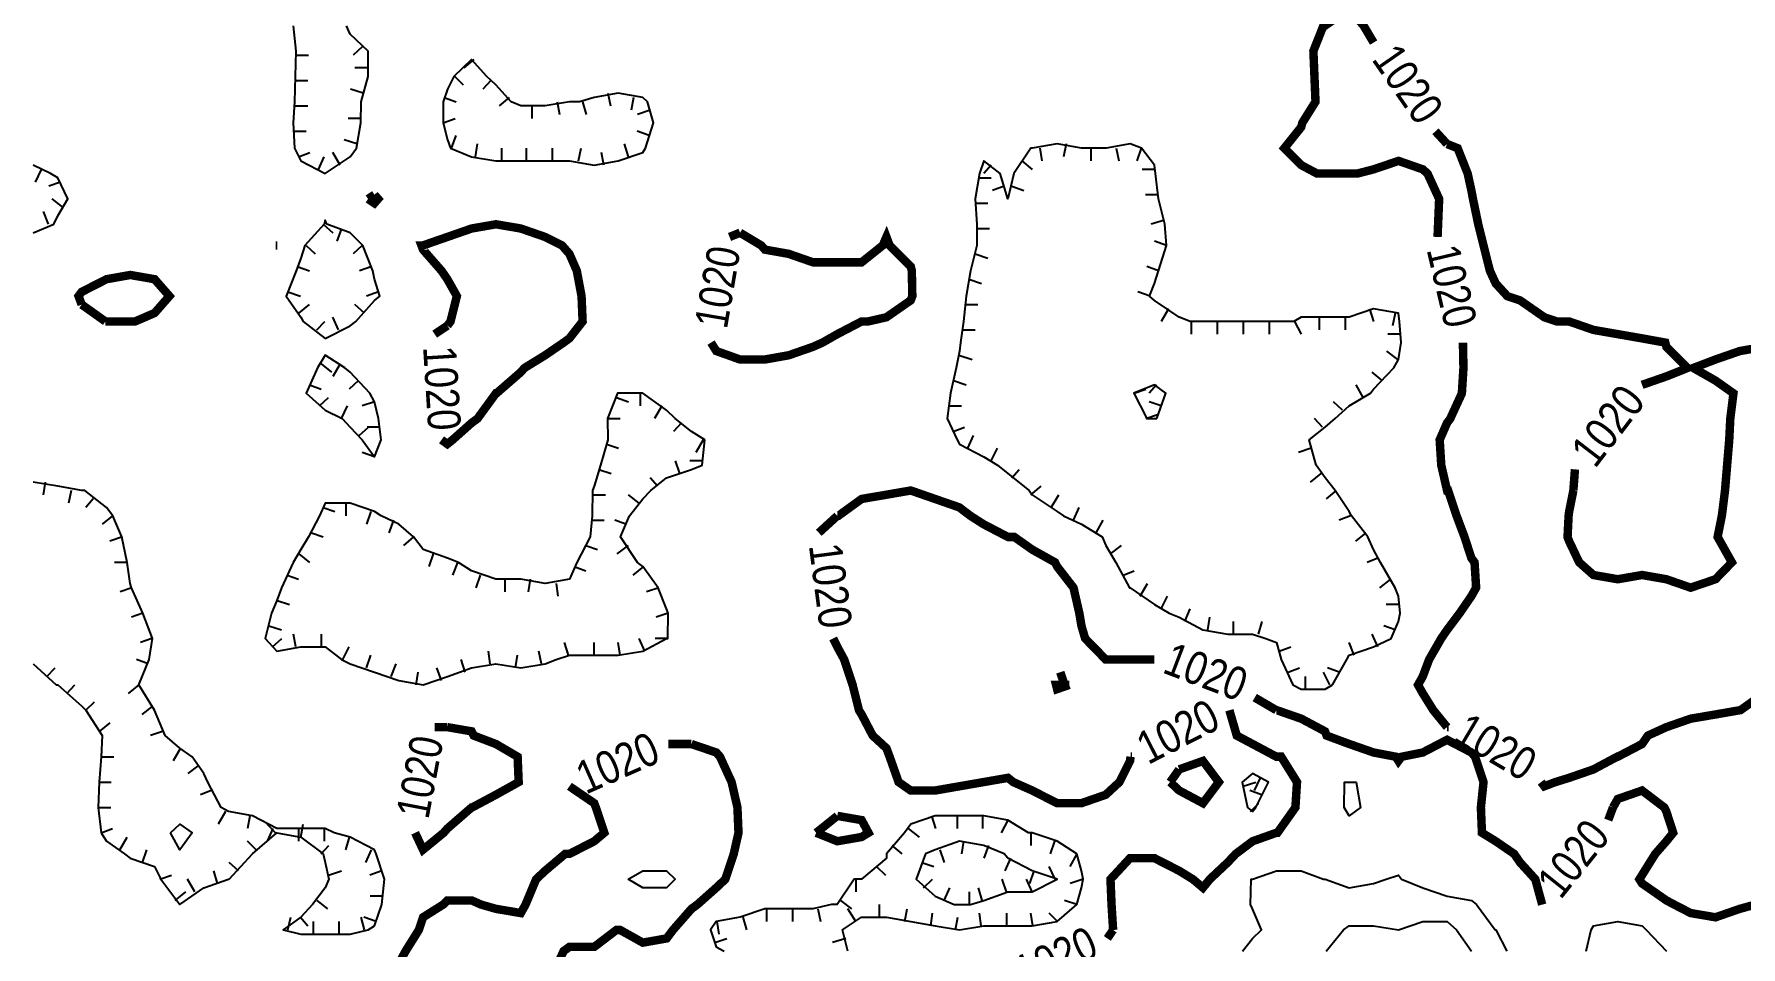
# Model space of a CAD drawing. Extents: x 628896 to 629898, y 4519176 to 4520140.
# Drawn here: x 629064.3 to 629266.2, y 4519323.5 to 4519431.5 of the extents above; entities that cross this region are included whole.
import ezdxf
from ezdxf.enums import TextEntityAlignment as Align

# ---------------------------------------------------------------- set-up
doc = ezdxf.new("R2010")
doc.units = 0

msp = doc.modelspace()

# ---------------------------------------------------------------- linework, layer by layer
at = {"layer": 'GSLAYER', "linetype": 'CONTINUOUS', "const_width": 1, "flags": 128}
for points in [[(629230.375, 4519409), (629230.5, 4519412), (629229.125, 4519415), (629228.5625, 4519415.5), (629225.6875, 4519416.5), (629222.75, 4519415.5), (629220.8125, 4519415), (629219.875, 4519415), (629217, 4519415), (629216.0625, 4519415), (629214.1875, 4519416), (629212.1875, 4519418), (629214.1875, 4519420.5), (629214.3125, 4519421), (629215.875, 4519423.5), (629215.75, 4519426.5), (629215.625, 4519429.5), (629216.8125, 4519432.5), (629217, 4519432.5), (629219.875, 4519434.5), (629221.5625, 4519432.5), (629222.75, 4519430.5)], [(629222.75, 4519430.5), (629222.75, 4519430.5)], [(629230.0625, 4519420), (629231.4375, 4519418.5)], [(629231.4375, 4519418.5), (629232.6875, 4519418), (629233.875, 4519415), (629234.3125, 4519413), (629234.5, 4519412), (629235.125, 4519409), (629235.75, 4519406.5), (629236.5, 4519403.5), (629237.1875, 4519402), (629238.5625, 4519400.5), (629240.0625, 4519400), (629242.9375, 4519398), (629244.4375, 4519397.5), (629245.875, 4519397.5), (629248.75, 4519396.5), (629251.625, 4519396), (629254.5, 4519395.5), (629257.25, 4519395), (629257.375, 4519394.5), (629259.875, 4519392), (629257.375, 4519391), (629254.5, 4519390)], [(629103.8125, 4519412), (629104.5625, 4519412.5)], [(629104.5625, 4519412.5), (629105, 4519412), (629104.5625, 4519411.5), (629103.8125, 4519412)], [(629113.1875, 4519397), (629113.5625, 4519397.5), (629114.3125, 4519400.5), (629113.1875, 4519402.5), (629112.5, 4519403.5), (629110.3125, 4519406), (629110.125, 4519406.5), (629110.3125, 4519406.5), (629113.1875, 4519407.5), (629116.0625, 4519408.5), (629118.9375, 4519409), (629121.875, 4519408.5), (629124.75, 4519407.5), (629126.75, 4519406.5), (629127.625, 4519405.5), (629128.5, 4519403.5), (629129.0625, 4519400.5), (629129.1875, 4519397.5), (629127.625, 4519395.5), (629126.9375, 4519395), (629124.75, 4519393.5), (629122.3125, 4519392), (629121.875, 4519391.5), (629119, 4519389), (629118.9375, 4519389), (629116.75, 4519386), (629116.0625, 4519385.5), (629113.8125, 4519383.5), (629113.1875, 4519383), (629112.5, 4519383.5)], [(629147.8125, 4519408), (629150.3125, 4519406.5), (629150.75, 4519406), (629153.5625, 4519405.5), (629156.4375, 4519404.5), (629159.3125, 4519404.5), (629162.1875, 4519404.5), (629164.6875, 4519406.5), (629165.125, 4519407.5), (629165.5, 4519406.5), (629168, 4519404), (629168.125, 4519403.5), (629168.1875, 4519400.5), (629168, 4519400), (629165.125, 4519398), (629162.9375, 4519397.5), (629162.1875, 4519397.5), (629159.3125, 4519396), (629157.5625, 4519395), (629156.4375, 4519394.5), (629153.5625, 4519393.5), (629150.75, 4519393), (629147.8125, 4519393), (629145, 4519394), (629144.375, 4519395)], [(629146.5625, 4519407.5), (629147.8125, 4519408)], [(629230.3125, 4519407.5), (629230.375, 4519409)], [(629092.875, 4519406.5), (629093, 4519406.5)], [(629093, 4519406.5), (629093.0625, 4519406.5), (629093, 4519406.5), (629092.875, 4519406.5)], [(629069.9375, 4519399.5), (629069.5625, 4519400.5), (629069.9375, 4519401), (629072.875, 4519402.5), (629075.6875, 4519403), (629078.5625, 4519402.5), (629080.3125, 4519400.5), (629078.5625, 4519398.5), (629076.25, 4519397.5), (629075.6875, 4519397.5), (629072.875, 4519397.5), (629072.75, 4519397.5)], [(629072.75, 4519397.5), (629069.9375, 4519399.5)], [(629111.6875, 4519396), (629113.1875, 4519397)], [(629144.375, 4519395), (629144.375, 4519395)], [(629231.4375, 4519349.5), (629229.8125, 4519351.5), (629228.5625, 4519353.5), (629228, 4519354.5), (629228.5625, 4519355.5), (629229.3125, 4519357.5), (629230.75, 4519360), (629231.4375, 4519361), (629232.9375, 4519363), (629234.3125, 4519365), (629234.875, 4519366), (629234.6875, 4519369), (629234.3125, 4519369.5), (629233.5, 4519372), (629232.5625, 4519374.5), (629231.5625, 4519377.5), (629231.4375, 4519377.5), (629230.75, 4519380.5), (629230.5625, 4519383.5), (629231.4375, 4519385.5), (629231.8125, 4519386), (629233.1875, 4519389), (629233.375, 4519392), (629233.3125, 4519395)], [(629233.3125, 4519395), (629233.3125, 4519395)], [(629246.375, 4519377.5), (629245.875, 4519375), (629245.8125, 4519374.5), (629245.6875, 4519372), (629245.875, 4519371.5), (629247.0625, 4519369), (629248.75, 4519367.5), (629251.625, 4519367), (629254.5, 4519367.5), (629257.375, 4519367), (629260.25, 4519366), (629263.1875, 4519367), (629265.125, 4519369), (629263.4375, 4519372), (629263.9375, 4519374.5), (629264.3125, 4519377.5), (629264.5625, 4519380.5), (629264.8125, 4519383.5), (629264.9375, 4519386), (629265.3125, 4519389), (629263.1875, 4519390.5), (629260.5625, 4519392), (629263.1875, 4519393), (629266.0625, 4519394), (629268.9375, 4519394.5)], [(629254.5, 4519390), (629254.5, 4519390)], [(629112.5, 4519383.5), (629112.5, 4519383.5)], [(629246.5625, 4519380), (629246.375, 4519377.5)], [(629159.3125, 4519374.5), (629159.4375, 4519374.5), (629162.1875, 4519376.5), (629165.125, 4519377), (629168, 4519377.5), (629170.875, 4519376.5), (629173.75, 4519375.5), (629175.0625, 4519374.5), (629176.625, 4519373.5), (629179.5, 4519372), (629180.25, 4519372), (629182.375, 4519370.5), (629185.0625, 4519369), (629185.3125, 4519368.5), (629187.25, 4519366), (629187.9375, 4519363), (629188.1875, 4519361.5), (629188.625, 4519360), (629191.0625, 4519357.5), (629193.9375, 4519357.5), (629196.8125, 4519357.5)], [(629157.125, 4519372.5), (629159.3125, 4519374.5)], [(629194, 4519346), (629193.9375, 4519345.5), (629192.6875, 4519343), (629191.0625, 4519341.5), (629188.1875, 4519340.5), (629185.3125, 4519340.5), (629182.375, 4519342), (629180.125, 4519343), (629179.5, 4519343.5), (629176.625, 4519343), (629176.625, 4519343), (629173.75, 4519342.5), (629170.875, 4519342), (629168, 4519342), (629166.5625, 4519343), (629165.5, 4519346), (629165.125, 4519347), (629163.5, 4519348.5), (629162.1875, 4519351), (629161.875, 4519351.5), (629161.125, 4519354.5), (629160.125, 4519357.5), (629159.3125, 4519359), (629158.8125, 4519360)], [(629158.8125, 4519360), (629158.8125, 4519360)], [(629196.8125, 4519357.5), (629196.8125, 4519357.5)], [(629186.1875, 4519354.5), (629185.6875, 4519356)], [(629286.3125, 4519350), (629284.5625, 4519351.5), (629283.375, 4519352), (629280.4375, 4519352.5), (629277.625, 4519353), (629274.6875, 4519354.5), (629274.625, 4519354.5), (629271.875, 4519356), (629270.1875, 4519354.5), (629268.9375, 4519353.5), (629266.125, 4519351.5), (629266.0625, 4519351.5), (629263.1875, 4519351), (629260.25, 4519350.5), (629257.375, 4519349.5), (629255.1875, 4519348.5), (629254.5, 4519347.5), (629251.625, 4519346), (629251.5625, 4519346), (629248.75, 4519344.5), (629245.875, 4519343.5), (629244.25, 4519343), (629242.9375, 4519342.5), (629242.5625, 4519343)], [(629185.3125, 4519354.5), (629185.1875, 4519354.5), (629185.3125, 4519354), (629186.75, 4519354.5)], [(629186.75, 4519354.5), (629185.3125, 4519354.5)], [(629208.6875, 4519353), (629211.25, 4519351.5)], [(629191.9375, 4519325.5), (629191.75, 4519328.5), (629191.625, 4519331.5), (629193.9375, 4519334), (629196.8125, 4519334), (629199.75, 4519332.5), (629201.375, 4519331.5), (629202.5625, 4519330.5), (629203.375, 4519331.5), (629205.5, 4519333.5), (629206.4375, 4519334.5), (629208.4375, 4519336), (629211.25, 4519337), (629211.375, 4519337), (629213.5, 4519340), (629213.6875, 4519343), (629211.8125, 4519346), (629211.25, 4519346), (629208.4375, 4519347.5), (629206.5625, 4519348.5), (629205.6875, 4519351.5)], [(629205.6875, 4519351.5), (629205.6875, 4519351.5)], [(629211.25, 4519351.5), (629211.3125, 4519351.5), (629214.1875, 4519350.5), (629217, 4519349), (629217.1875, 4519348.5), (629219.875, 4519347.5), (629222.75, 4519346.5), (629225.375, 4519346), (629225.6875, 4519345.5), (629226.0625, 4519346), (629228.5625, 4519346.5), (629231.4375, 4519348), (629234.3125, 4519346.5), (629234.75, 4519346), (629235.75, 4519343), (629235.4375, 4519340), (629235.5625, 4519337), (629237.1875, 4519336), (629239.375, 4519334.5), (629240.0625, 4519333.5), (629241.875, 4519331.5), (629242.6875, 4519328.5)], [(629113.1875, 4519349.5), (629116.0625, 4519349), (629116.3125, 4519348.5), (629118.9375, 4519347.5), (629121.5, 4519346), (629121.625, 4519343), (629118.9375, 4519341.5), (629116.125, 4519340), (629116.0625, 4519340), (629113.1875, 4519337.5), (629112.75, 4519337), (629110.3125, 4519335), (629109.375, 4519337)], [(629111.6875, 4519349.5), (629113.1875, 4519349.5)], [(629231.625, 4519349.5), (629231.4375, 4519349.5)], [(629142.0625, 4519347.5), (629145, 4519346.5), (629145.4375, 4519346), (629146.8125, 4519343), (629147.5, 4519340), (629147.625, 4519337), (629147.0625, 4519334.5), (629146.0625, 4519331.5), (629145, 4519330.5), (629142.75, 4519328.5), (629142.0625, 4519328), (629139.875, 4519325.5), (629139.125, 4519324.5), (629136.3125, 4519324), (629133.625, 4519325.5), (629133.375, 4519325.5), (629133.1875, 4519325.5), (629130.5625, 4519323.5), (629127.625, 4519323.5), (629126.9375, 4519323), (629125.5625, 4519320)], [(629139.3125, 4519347.5), (629142.0625, 4519347.5)], [(629194.1875, 4519346), (629194, 4519346)], [(629199.75, 4519344.5), (629202.5625, 4519345.5), (629204.4375, 4519343), (629202.5625, 4519340.5), (629199.75, 4519342), (629198.6875, 4519343)], [(629198.6875, 4519343), (629199.75, 4519344.5)], [(629242.5625, 4519343), (629242.5625, 4519343)], [(629107.4375, 4519321.5), (629108.25, 4519323), (629109.8125, 4519325.5), (629110.3125, 4519327), (629112.6875, 4519328.5), (629113.1875, 4519329), (629116.0625, 4519329), (629117.1875, 4519328.5), (629118.9375, 4519328), (629121.875, 4519327.5), (629122.4375, 4519328.5), (629123.6875, 4519331.5), (629124.75, 4519332.5), (629127.125, 4519334.5), (629127.625, 4519334.5), (629130.5625, 4519336), (629131.75, 4519337), (629130.75, 4519340), (629130.5625, 4519340.5), (629127.625, 4519342.5)], [(629127.625, 4519342.5), (629127.625, 4519342.5)], [(629251.0625, 4519340), (629251.625, 4519341), (629254.5, 4519342), (629257.125, 4519340), (629257.375, 4519339.5), (629258.1875, 4519337), (629257.375, 4519336), (629256.0625, 4519334.5), (629254.5, 4519332), (629254.1875, 4519331.5), (629254.5, 4519331), (629257.375, 4519329), (629258.3125, 4519328.5), (629260.25, 4519327.5), (629263.1875, 4519327), (629266.0625, 4519328), (629267.875, 4519328.5), (629268.9375, 4519329), (629271.875, 4519330), (629274.6875, 4519330.5), (629277.625, 4519330), (629280.4375, 4519328.5), (629280.75, 4519328.5), (629283.375, 4519327)], [(629156.8125, 4519337), (629159.3125, 4519339)], [(629159.3125, 4519339), (629162.1875, 4519338.5), (629163, 4519337), (629162.1875, 4519336.5), (629159.3125, 4519336), (629156.8125, 4519337)], [(629250.5, 4519338.5), (629251.0625, 4519340)], [(629109.375, 4519337), (629109.375, 4519337)], [(629242.6875, 4519328.5), (629242.6875, 4519328.5)], [(629191.25, 4519324.5), (629191.9375, 4519325.5)]]:
    msp.add_lwpolyline(points, dxfattribs=at)
at = {"layer": 'GSLAYER', "linetype": 'CONTINUOUS', "flags": 128}
for points in [[(629094.9375, 4519432.5), (629095.25, 4519429.5), (629095.1875, 4519426.5), (629095.125, 4519423.5), (629094.9375, 4519421), (629095.125, 4519418), (629095.875, 4519416.5), (629098.75, 4519415), (629101.6875, 4519417), (629102.4375, 4519418), (629102.9375, 4519421), (629103, 4519423.5), (629103.8125, 4519426.5), (629103.8125, 4519429.5), (629101.6875, 4519431.5), (629101.25, 4519432.5)], [(629095.25, 4519429), (629096.75, 4519429)], [(629103.125, 4519430), (629102.0625, 4519429)], [(629136.625, 4519418), (629137.5625, 4519421), (629136.875, 4519423.5), (629136.3125, 4519424), (629133.375, 4519424.5), (629130.5625, 4519424), (629128.8125, 4519423.5), (629127.625, 4519423.5), (629124.75, 4519423), (629121.875, 4519423), (629120.75, 4519423.5), (629118.9375, 4519425.5), (629117.875, 4519426.5), (629116.0625, 4519428.5), (629113.9375, 4519426.5), (629113.1875, 4519425), (629112.6875, 4519423.5), (629112.6875, 4519421), (629113.1875, 4519419), (629113.5625, 4519418), (629116.0625, 4519417), (629118.9375, 4519416.5), (629121.875, 4519416.5), (629124.75, 4519416.5), (629127.625, 4519416.5), (629130.5625, 4519416), (629133.375, 4519416.5), (629136.3125, 4519417.5), (629136.625, 4519418)], [(629116.3125, 4519428.5), (629115.125, 4519427.5)], [(629103.8125, 4519427.5), (629102.25, 4519427.5)], [(629114.0625, 4519426.5), (629115.0625, 4519425.5)], [(629095.1875, 4519426), (629096.6875, 4519426)], [(629103.25, 4519424.5), (629101.75, 4519425)], [(629118.3125, 4519426), (629117.375, 4519425)], [(629132.1875, 4519424.5), (629132.5, 4519423)], [(629095.125, 4519423), (629096.6875, 4519423)], [(629112.8125, 4519424), (629114.25, 4519423.5)], [(629120.5, 4519424), (629119.3125, 4519423)], [(629123.1875, 4519423), (629123.1875, 4519421.5)], [(629126.1875, 4519423.5), (629126.4375, 4519422)], [(629129.1875, 4519423.5), (629129.625, 4519422)], [(629135.1875, 4519424), (629134.9375, 4519422.5)], [(629137.1875, 4519422.5), (629135.6875, 4519422)], [(629102.9375, 4519421.5), (629101.4375, 4519421.5)], [(629112.6875, 4519421), (629114.125, 4519421.5)], [(629095, 4519420), (629096.5, 4519420)], [(629102.5, 4519418.5), (629101, 4519419)], [(629113.6875, 4519418), (629114.25, 4519419.5)], [(629116.5, 4519417), (629116.75, 4519418.5)], [(629134.625, 4519417), (629134.125, 4519418.5)], [(629137.0625, 4519419.5), (629135.625, 4519420)], [(629217.875, 4519354.5), (629219.5625, 4519357.5), (629219.875, 4519358), (629222.75, 4519359), (629224.8125, 4519360), (629225.6875, 4519362), (629225.875, 4519363), (629225.6875, 4519365), (629225.3125, 4519366), (629223.5625, 4519369), (629222.75, 4519370.5), (629222.0625, 4519372), (629220.125, 4519374.5), (629219.875, 4519375), (629218.1875, 4519377.5), (629217, 4519379), (629215.9375, 4519380.5), (629215.125, 4519383.5), (629217, 4519385), (629218.1875, 4519386), (629219.875, 4519387.5), (629222.375, 4519389), (629222.75, 4519389.5), (629225.125, 4519392), (629225.6875, 4519393), (629226, 4519395), (629225.8125, 4519397.5), (629225.6875, 4519398.5), (629222.75, 4519399), (629219.875, 4519398), (629217, 4519398), (629214.1875, 4519398), (629213.3125, 4519397.5), (629211.25, 4519397.5), (629208.4375, 4519397.5), (629205.5, 4519397.5), (629202.5625, 4519397.5), (629201.0625, 4519397.5), (629199.75, 4519398), (629196.8125, 4519400), (629196.25, 4519400.5), (629196.8125, 4519402), (629197.3125, 4519403.5), (629198.25, 4519406.5), (629198.0625, 4519409), (629197.3125, 4519412), (629196.9375, 4519415), (629196.8125, 4519416), (629195.3125, 4519418), (629193.9375, 4519418.5), (629191.125, 4519418), (629191.0625, 4519418), (629190.9375, 4519418), (629188.1875, 4519418), (629185.3125, 4519418.5), (629182.375, 4519418), (629182.1875, 4519418), (629180.1875, 4519415), (629179.5, 4519412), (629178.5625, 4519415), (629176.625, 4519416.5), (629176.125, 4519415), (629175.625, 4519412), (629175.8125, 4519409), (629175.8125, 4519406.5), (629175.0625, 4519403.5), (629174.5625, 4519400.5), (629174.25, 4519397.5), (629173.875, 4519395), (629173.75, 4519394), (629173.375, 4519392), (629172.6875, 4519389), (629172.3125, 4519386), (629173.5, 4519383.5), (629173.75, 4519383), (629176.625, 4519381.5), (629178.25, 4519380.5), (629179.5, 4519379.5), (629182, 4519377.5), (629182.375, 4519377), (629185.3125, 4519375), (629186.0625, 4519374.5), (629188.1875, 4519373.5), (629190.625, 4519372), (629191.0625, 4519371), (629192.25, 4519369), (629193.875, 4519366), (629193.9375, 4519366), (629196.8125, 4519364), (629198.5625, 4519363), (629199.75, 4519362.5), (629202.5625, 4519361), (629205.5, 4519360.5), (629208.4375, 4519360.5), (629210, 4519360), (629211.25, 4519359.5), (629211.8125, 4519357.5), (629213.1875, 4519354.5), (629214.1875, 4519354), (629217, 4519354), (629217.875, 4519354.5)], [(629186.375, 4519418.5), (629186.0625, 4519417)], [(629064.1875, 4519408), (629066.625, 4519409), (629067.125, 4519410), (629068.3125, 4519412), (629067.125, 4519414.5), (629066.25, 4519415), (629064.1875, 4519416)], [(629095.5625, 4519417), (629096.9375, 4519417.5)], [(629097.9375, 4519415.5), (629098.625, 4519417)], [(629100.5, 4519416), (629099.625, 4519417.5)], [(629119.625, 4519416.5), (629119.625, 4519418)], [(629122.5625, 4519416.5), (629122.5625, 4519418)], [(629125.625, 4519416.5), (629125.625, 4519418)], [(629128.6875, 4519416.5), (629129, 4519418)], [(629131.6875, 4519416), (629131.4375, 4519417.5)], [(629177.5, 4519416), (629176.625, 4519415)], [(629181.125, 4519416.5), (629182.375, 4519415.5)], [(629183.25, 4519418), (629183.5, 4519416.5)], [(629189.3125, 4519418), (629189.3125, 4519416.5)], [(629192.3125, 4519418), (629192.625, 4519416.5)], [(629195.25, 4519418), (629194.75, 4519416.5)], [(629065.125, 4519415.5), (629064.4375, 4519414)], [(629067.4375, 4519414), (629066.0625, 4519413.5)], [(629176, 4519414.5), (629177.5, 4519414.5)], [(629196.875, 4519415.5), (629195.375, 4519415.5)], [(629067.75, 4519411), (629066.4375, 4519412)], [(629179.0625, 4519413.5), (629177.6875, 4519413)], [(629179.9375, 4519413.5), (629181.375, 4519413)], [(629197.1875, 4519412.5), (629195.75, 4519412.5)], [(629066, 4519409), (629065.4375, 4519410.5)], [(629175.625, 4519411.5), (629177.125, 4519411.5)], [(629102.375, 4519397.5), (629104.5625, 4519400), (629105.1875, 4519400.5), (629104.5625, 4519402.5), (629104.375, 4519403.5), (629103.1875, 4519406.5), (629101.6875, 4519408), (629098.9375, 4519409), (629098.75, 4519409.5), (629098.625, 4519409), (629096.3125, 4519406.5), (629095.875, 4519405), (629095.3125, 4519403.5), (629094.125, 4519400.5), (629095.875, 4519398), (629096.125, 4519397.5), (629098.75, 4519395.5), (629101.6875, 4519397), (629102.375, 4519397.5)], [(629098.5, 4519409), (629099.625, 4519408)], [(629100.6875, 4519408.5), (629100.125, 4519407)], [(629175.8125, 4519408.5), (629177.3125, 4519408.5)], [(629198, 4519409.5), (629196.4375, 4519409)], [(629096.5, 4519406.5), (629097.5625, 4519405.5)], [(629103.125, 4519406.5), (629102.0625, 4519405.5)], [(629198.25, 4519406.5), (629196.8125, 4519407)], [(629095.4375, 4519404), (629096.875, 4519403.5)], [(629104.25, 4519404), (629102.8125, 4519403.5)], [(629175.625, 4519405.5), (629177.125, 4519405)], [(629197.3125, 4519403.5), (629195.9375, 4519404)], [(629174.875, 4519402.5), (629176.375, 4519402)], [(629094.3125, 4519401), (629095.8125, 4519400.5)], [(629105.0625, 4519401), (629103.625, 4519400.5)], [(629196.3125, 4519400.5), (629194.875, 4519401)], [(629095.625, 4519398.5), (629096.875, 4519399.5)], [(629100.3125, 4519396.5), (629099.625, 4519398)], [(629103.375, 4519398.5), (629102.25, 4519399.5)], [(629174.4375, 4519399.5), (629175.9375, 4519399.5)], [(629198.5, 4519399), (629197.625, 4519397.5)], [(629216.3125, 4519398), (629216.3125, 4519396.5)], [(629219.375, 4519398), (629219.375, 4519396.5)], [(629222.25, 4519399), (629222.75, 4519397.5)], [(629225.3125, 4519398.5), (629225, 4519397)], [(629097.75, 4519396.5), (629098.6875, 4519397.5)], [(629174.1875, 4519396.5), (629175.625, 4519396.5)], [(629201.1875, 4519397.5), (629201.1875, 4519396)], [(629204.25, 4519397.5), (629204.25, 4519396)], [(629207.3125, 4519397.5), (629207.3125, 4519396)], [(629210.375, 4519397.5), (629210.375, 4519396)], [(629213.375, 4519397.5), (629214.1875, 4519396)], [(629226, 4519396), (629224.4375, 4519396)], [(629225.625, 4519393), (629224.3125, 4519394)], [(629105.375, 4519383.5), (629105.0625, 4519386), (629104.5625, 4519388), (629104, 4519389), (629101.6875, 4519391.5), (629101.0625, 4519392), (629098.75, 4519393.5), (629097.8125, 4519392), (629096.5, 4519389), (629098.75, 4519387), (629100.75, 4519386), (629101.6875, 4519385), (629103.125, 4519383.5), (629104.5625, 4519381.5), (629105.375, 4519383.5)], [(629098.25, 4519392.5), (629099.5, 4519391.5)], [(629100.5, 4519392.5), (629099.625, 4519391)], [(629173.6875, 4519393.5), (629175.25, 4519393)], [(629096.875, 4519390), (629098.25, 4519389.5)], [(629102.6875, 4519390.5), (629101.5625, 4519389.5)], [(629173.0625, 4519390.5), (629174.5625, 4519390)], [(629197.125, 4519386), (629198.1875, 4519389), (629196.8125, 4519390), (629194.375, 4519389), (629195.9375, 4519386), (629196.8125, 4519386), (629197.125, 4519386)], [(629197.0625, 4519390), (629196.1875, 4519389)], [(629221.5, 4519388.5), (629220.6875, 4519390)], [(629223.75, 4519390.5), (629222.5625, 4519391.5)], [(629126.0625, 4519357.5), (629127.625, 4519358), (629130.5625, 4519358), (629133.375, 4519358), (629136.3125, 4519358.5), (629139.125, 4519360), (629139.25, 4519360), (629139.3125, 4519363), (629139.125, 4519363.5), (629138.125, 4519366), (629136.3125, 4519368.5), (629135.6875, 4519369), (629133.6875, 4519372), (629134.75, 4519374.5), (629136.3125, 4519376.5), (629137.25, 4519377.5), (629139.125, 4519379), (629142.0625, 4519380), (629143.3125, 4519380.5), (629143.625, 4519383.5), (629142.0625, 4519384.5), (629140.125, 4519386), (629139.125, 4519387), (629136.3125, 4519389), (629133.875, 4519389), (629133.375, 4519389), (629133.3125, 4519389), (629132.125, 4519386), (629132.1875, 4519383.5), (629131.3125, 4519380.5), (629130.5625, 4519378), (629130.375, 4519377.5), (629130.3125, 4519374.5), (629130.0625, 4519372), (629128.5, 4519369), (629127.625, 4519367), (629124.75, 4519366.5), (629121.875, 4519367), (629118.9375, 4519367), (629116.0625, 4519368), (629114.5, 4519369), (629113.1875, 4519369.5), (629110.3125, 4519370.5), (629109.1875, 4519372), (629107.4375, 4519373.5), (629105.375, 4519374.5), (629104.5625, 4519375), (629101.6875, 4519376), (629098.75, 4519376), (629098.0625, 4519374.5), (629096.75, 4519372), (629095.875, 4519370.5), (629094.9375, 4519369), (629093.5625, 4519366), (629093, 4519364.5), (629092.375, 4519363), (629091.625, 4519360), (629093, 4519358.5), (629095.875, 4519359), (629098.75, 4519359), (629100.6875, 4519357.5), (629101.6875, 4519357), (629104.5625, 4519356), (629107.4375, 4519355), (629110.3125, 4519354.5), (629113.1875, 4519355.5), (629116.0625, 4519356.5), (629118.9375, 4519357), (629121.875, 4519356.5), (629124.75, 4519357), (629126.0625, 4519357.5)], [(629098.0625, 4519387.5), (629099.125, 4519388.5)], [(629104.5625, 4519388), (629103.125, 4519387.5)], [(629133.1875, 4519388.5), (629134.625, 4519388)], [(629136, 4519389), (629136, 4519387.5)], [(629194.4375, 4519389), (629195.8125, 4519389.5)], [(629197.625, 4519387.5), (629196.1875, 4519388)], [(629219.0625, 4519387), (629218, 4519388)], [(629100.6875, 4519386), (629101.375, 4519387.5)], [(629132.125, 4519386), (629133.625, 4519386)], [(629138.5625, 4519387.5), (629137.6875, 4519386)], [(629172.5, 4519387.5), (629174, 4519387.5)], [(629195.8125, 4519386), (629197.1875, 4519386.5)], [(629216.6875, 4519385), (629215.75, 4519386)], [(629102.75, 4519384), (629103.875, 4519385)], [(629105.1875, 4519385), (629103.6875, 4519385)], [(629140.875, 4519385.5), (629139.9375, 4519384.5)], [(629173, 4519384.5), (629174.375, 4519385)], [(629174.75, 4519382.5), (629175.4375, 4519384)], [(629104.5625, 4519381.5), (629103.125, 4519382)], [(629132, 4519383), (629133.4375, 4519382.5)], [(629143.4375, 4519383.5), (629142.5625, 4519382)], [(629177.5, 4519381), (629178.25, 4519382.5)], [(629215.375, 4519382.5), (629213.875, 4519382)], [(629131.125, 4519380), (629132.5625, 4519379.5)], [(629140.6875, 4519379.5), (629140.1875, 4519381)], [(629143.3125, 4519381), (629141.875, 4519381)], [(629179.9375, 4519379), (629180.8125, 4519380)], [(629103.8125, 4519325.5), (629104.5625, 4519326), (629105.4375, 4519328.5), (629105.75, 4519331.5), (629104.75, 4519334.5), (629104.5625, 4519335), (629101.6875, 4519336.5), (629099.8125, 4519337), (629098.75, 4519337.5), (629095.875, 4519337.5), (629093, 4519337.5), (629090.125, 4519339), (629087.3125, 4519339.5), (629086.4375, 4519340), (629084.875, 4519343), (629084.375, 4519344), (629083, 4519346), (629081.5625, 4519347), (629079.8125, 4519348.5), (629078.5625, 4519351.5), (629076.6875, 4519354.5), (629077.9375, 4519357.5), (629078.3125, 4519360), (629077.1875, 4519363), (629075.8125, 4519366), (629075.6875, 4519366.5), (629075.3125, 4519369), (629074.6875, 4519372), (629073.625, 4519374.5), (629072.875, 4519375.5), (629070.3125, 4519377.5), (629069.9375, 4519377.5), (629067.125, 4519378), (629064.1875, 4519378.5)], [(629065.625, 4519378.5), (629065.375, 4519377)], [(629138.0625, 4519378), (629137.1875, 4519379)], [(629182.1875, 4519377), (629183.4375, 4519378)], [(629216.5, 4519379.5), (629215.25, 4519378.5)], [(629068.6875, 4519377.5), (629068.375, 4519376)], [(629071.3125, 4519376.5), (629070.4375, 4519375.5)], [(629101.1875, 4519376), (629101.1875, 4519374.5)], [(629130.375, 4519377), (629131.875, 4519377)], [(629135.875, 4519376), (629134.625, 4519377)], [(629184.625, 4519375.5), (629185.5, 4519377)], [(629218.3125, 4519377.5), (629217.125, 4519376.5)], [(629073.5625, 4519374.5), (629072.375, 4519373.5)], [(629098.5, 4519375.5), (629099.875, 4519375)], [(629104.125, 4519375), (629103.625, 4519373.5)], [(629106.8125, 4519374), (629106.25, 4519372.5)], [(629130.25, 4519374), (629131.75, 4519374)], [(629134.3125, 4519373.5), (629133, 4519374)], [(629187.25, 4519374), (629187.9375, 4519375.5)], [(629189.9375, 4519372.5), (629190.75, 4519374)], [(629220, 4519374.5), (629218.6875, 4519374)], [(629074.75, 4519372), (629073.25, 4519371.5)], [(629097.125, 4519372.5), (629098.5, 4519372)], [(629109.1875, 4519372), (629108, 4519371)], [(629221.8125, 4519372.5), (629220.625, 4519371.5)], [(629095.625, 4519370), (629096.875, 4519369)], [(629111.5, 4519370), (629111, 4519368.5)], [(629129.5625, 4519371), (629130.9375, 4519370.5)], [(629134.5625, 4519371), (629133.25, 4519370)], [(629191.625, 4519370), (629192.9375, 4519371)], [(629075.3125, 4519369), (629073.8125, 4519369)], [(629114.375, 4519369), (629113.8125, 4519367.5)], [(629128.1875, 4519368.5), (629129.5625, 4519368)], [(629136.375, 4519368.5), (629135.125, 4519367.5)], [(629193.125, 4519367.5), (629194.4375, 4519368)], [(629223.25, 4519369.5), (629222, 4519369)], [(629075.875, 4519366), (629074.5, 4519365.5)], [(629094.25, 4519367.5), (629095.5625, 4519367)], [(629117.0625, 4519367.5), (629116.5625, 4519366)], [(629120, 4519367), (629120, 4519365.5)], [(629123, 4519367), (629122.75, 4519365.5)], [(629126.0625, 4519366.5), (629126.25, 4519365)], [(629138.1875, 4519366), (629136.75, 4519365.5)], [(629195.125, 4519365), (629196, 4519366.5)], [(629224.75, 4519367), (629223.4375, 4519366)], [(629093.0625, 4519364.5), (629094.5, 4519364)], [(629197.625, 4519363.5), (629198.375, 4519365)], [(629225.8125, 4519364), (629224.25, 4519364)], [(629077.1875, 4519363), (629075.8125, 4519362.5)], [(629092.0625, 4519361.5), (629093.5625, 4519361)], [(629139.3125, 4519363), (629137.875, 4519362.5)], [(629200.4375, 4519362), (629201.0625, 4519363.5)], [(629203.125, 4519361), (629203.375, 4519362.5)], [(629206.1875, 4519360.5), (629206.1875, 4519362)], [(629209.125, 4519360.5), (629209.5625, 4519362)], [(629225.3125, 4519361), (629223.9375, 4519361.5)], [(629078.25, 4519360), (629076.875, 4519359.5)], [(629092.5, 4519359), (629093.625, 4519360)], [(629095.25, 4519359), (629095, 4519360.5)], [(629098.3125, 4519359), (629098.3125, 4519360.5)], [(629127.5, 4519358), (629127.0625, 4519359.5)], [(629130.5625, 4519358), (629130.5625, 4519359.5)], [(629133.625, 4519358), (629133.375, 4519359.5)], [(629136.5625, 4519358.5), (629135.875, 4519360)], [(629139.25, 4519360), (629137.75, 4519360)], [(629220.4375, 4519358), (629219.875, 4519359.5)], [(629223.25, 4519359), (629222.5625, 4519360.5)], [(629077.8125, 4519357), (629076.4375, 4519357.5)], [(629100.8125, 4519357.5), (629101.5625, 4519359)], [(629103.625, 4519356.5), (629104.125, 4519358)], [(629115.3125, 4519356), (629114.8125, 4519357.5)], [(629118.25, 4519357), (629118.0625, 4519358.5)], [(629121.25, 4519356.5), (629121.5, 4519358)], [(629124.3125, 4519357), (629124, 4519358.5)], [(629211.5625, 4519358.5), (629212.9375, 4519359)], [(629064.1875, 4519357), (629066.9375, 4519354.5), (629067.125, 4519354.5), (629069.9375, 4519352), (629070.4375, 4519351.5), (629072.375, 4519348.5), (629072.25, 4519346), (629072, 4519343), (629071.875, 4519340), (629072.25, 4519337), (629072.875, 4519336), (629075, 4519334.5), (629075.6875, 4519334), (629078.5625, 4519333), (629079.3125, 4519331.5), (629081.5625, 4519328.5), (629084.375, 4519330.5), (629087.3125, 4519331.5), (629087.375, 4519331.5), (629090.125, 4519334.5), (629093, 4519337), (629095.875, 4519336.5), (629098.5, 4519334.5), (629098.75, 4519333.5), (629099.1875, 4519331.5), (629098.75, 4519330.5), (629097.25, 4519328.5), (629095.875, 4519327), (629093.75, 4519325.5), (629095.875, 4519325), (629098.75, 4519325), (629101.6875, 4519325), (629103.8125, 4519325.5)], [(629065.8125, 4519355.5), (629066.8125, 4519356.5)], [(629106.5625, 4519355.5), (629107.125, 4519357)], [(629109.5, 4519354.5), (629109.75, 4519356)], [(629112.5, 4519355), (629111.9375, 4519356.5)], [(629212.625, 4519356), (629214, 4519356.5)], [(629214.6875, 4519354), (629214.6875, 4519355.5)], [(629217.5625, 4519354.5), (629216.8125, 4519356)], [(629218.6875, 4519356), (629217.3125, 4519356.5)], [(629068.1875, 4519353.5), (629069.125, 4519354.5)], [(629076.6875, 4519354.5), (629075.4375, 4519353.5)], [(629070.4375, 4519351.5), (629071.4375, 4519352.5)], [(629078.3125, 4519352), (629077.0625, 4519351)], [(629072.0625, 4519349), (629073.3125, 4519350)], [(629079.5, 4519349), (629078.0625, 4519348.5)], [(629072.25, 4519346), (629073.75, 4519346)], [(629081.625, 4519347), (629080.75, 4519345.5)], [(629083.8125, 4519345), (629082.5, 4519344)], [(629208.8125, 4519340), (629210.3125, 4519343), (629208.4375, 4519344), (629207.1875, 4519343), (629207.8125, 4519340), (629208.4375, 4519339.5), (629208.8125, 4519340)], [(629209.3125, 4519343.5), (629208.625, 4519342)], [(629072, 4519343), (629073.4375, 4519343)], [(629085.25, 4519342), (629084, 4519341.5)], [(629207.3125, 4519342.5), (629208.8125, 4519343)], [(629209.5, 4519341.5), (629208.125, 4519342)], [(629219.25, 4519340), (629219.3125, 4519343), (629219.875, 4519343), (629220.6875, 4519343), (629221.1875, 4519340), (629219.875, 4519339), (629219.25, 4519340)], [(629071.875, 4519340), (629073.375, 4519340)], [(629086.9375, 4519339.5), (629086.0625, 4519338)], [(629208.1875, 4519339.5), (629209.1875, 4519340.5)], [(629072.25, 4519337), (629073.5625, 4519337.5)], [(629080.4375, 4519337), (629081.5625, 4519338), (629083, 4519337), (629081.5625, 4519335), (629080.4375, 4519337)], [(629089.8125, 4519339), (629089.5625, 4519337.5)], [(629092.875, 4519337), (629091.875, 4519338)], [(629092.5625, 4519337.5), (629091.875, 4519336)], [(629095.5625, 4519337.5), (629095.5625, 4519336)], [(629095.875, 4519336.5), (629096.125, 4519338)], [(629098.625, 4519337.5), (629098.625, 4519336)], [(629160.5625, 4519323), (629159.9375, 4519325.5), (629162.1875, 4519327), (629165.125, 4519327), (629168, 4519326.5), (629170.875, 4519326), (629173.75, 4519325.5), (629176.625, 4519326), (629179.5, 4519326), (629182.375, 4519326), (629185.3125, 4519326.5), (629187.625, 4519328.5), (629188.1875, 4519330.5), (629188.375, 4519331.5), (629188.1875, 4519332.5), (629187.625, 4519334.5), (629185.3125, 4519336), (629182.375, 4519337), (629181.9375, 4519337), (629179.5, 4519338.5), (629176.625, 4519339), (629173.75, 4519339), (629170.875, 4519339), (629168, 4519338), (629167.25, 4519337), (629165.125, 4519334.5), (629165.125, 4519334), (629162.1875, 4519331.5), (629161.3125, 4519331.5), (629159.3125, 4519328.5), (629158.625, 4519328.5), (629156.4375, 4519328), (629153.5625, 4519328), (629150.75, 4519328), (629147.8125, 4519327), (629145, 4519326.5), (629144.3125, 4519325.5), (629145, 4519323.5), (629145.9375, 4519323)], [(629167.6875, 4519337.5), (629169, 4519336.5)], [(629170.4375, 4519339), (629170.9375, 4519337.5)], [(629173.5, 4519339), (629173.5, 4519337.5)], [(629176.5, 4519339), (629176.5, 4519337.5)], [(629179.5, 4519338.5), (629178.6875, 4519337)], [(629074.4375, 4519335), (629075.3125, 4519336.5)], [(629090.5625, 4519335), (629089.5625, 4519336)], [(629098.25, 4519334.5), (629099.1875, 4519335.5)], [(629101.5625, 4519336.5), (629101.125, 4519335)], [(629165.75, 4519335.5), (629166.9375, 4519334.5)], [(629175.0625, 4519328.5), (629176.625, 4519329), (629179.5, 4519330), (629182.375, 4519330), (629185.3125, 4519331.5), (629182.375, 4519332.5), (629179.5, 4519334), (629179.0625, 4519334.5), (629176.625, 4519335.5), (629173.75, 4519336), (629170.875, 4519335), (629169.75, 4519334.5), (629168.625, 4519331.5), (629170.875, 4519329.5), (629173.125, 4519328.5), (629173.75, 4519328.5), (629175.0625, 4519328.5)], [(629174.25, 4519336), (629174, 4519334.5)], [(629177.1875, 4519335.5), (629176.625, 4519334)], [(629182.1875, 4519337), (629182.1875, 4519335.5)], [(629185, 4519336), (629184.5, 4519334.5)], [(629077.125, 4519333.5), (629077.625, 4519335)], [(629088.5, 4519332.5), (629087.375, 4519333.5)], [(629104.1875, 4519335), (629103.5, 4519333.5)], [(629169.3125, 4519333.5), (629170.75, 4519333)], [(629171.4375, 4519335), (629171.9375, 4519333.5)], [(629179.8125, 4519334), (629179.125, 4519332.5)], [(629187.625, 4519334.5), (629186.8125, 4519333)], [(629079.1875, 4519331.5), (629080.5625, 4519332)], [(629083.3125, 4519330), (629082.4375, 4519331.5)], [(629086, 4519331), (629085.5625, 4519332.5)], [(629099.125, 4519332), (629100.6875, 4519332.5)], [(629105.4375, 4519332.5), (629104, 4519332)], [(629134.5625, 4519331.5), (629136.3125, 4519332.5), (629139.125, 4519332.5), (629140.125, 4519331.5), (629139.125, 4519330.5), (629136.3125, 4519330.5), (629134.5625, 4519331.5)], [(629161.5, 4519331.5), (629161.5, 4519330)], [(629163.9375, 4519333), (629165, 4519332)], [(629169.5, 4519330.5), (629170.5625, 4519331.5)], [(629179.3125, 4519330), (629178.8125, 4519331.5)], [(629182.375, 4519330), (629181.6875, 4519331.5)], [(629182.5625, 4519332.5), (629182.0625, 4519331)], [(629185.0625, 4519331.5), (629184.375, 4519333)], [(629188.375, 4519331.5), (629186.875, 4519331)], [(629207.25, 4519323), (629208.4375, 4519324.5), (629209.5, 4519325.5), (629208.4375, 4519328), (629208.1875, 4519328.5), (629208.25, 4519331.5), (629208.4375, 4519331.5), (629211.25, 4519332.5), (629214.1875, 4519332.5), (629216.8125, 4519331.5), (629217, 4519331.5), (629219.875, 4519330.5), (629222.75, 4519331), (629224.25, 4519331.5), (629225.6875, 4519332), (629226.0625, 4519331.5), (629228.5625, 4519330.5), (629231.4375, 4519329.5), (629234.3125, 4519329), (629234.9375, 4519328.5), (629237.125, 4519325.5), (629237.1875, 4519325.5), (629238.5, 4519323)], [(629081, 4519329), (629082.25, 4519330)], [(629105.5625, 4519329.5), (629104.0625, 4519329.5)], [(629171.9375, 4519329), (629172.625, 4519330.5)], [(629174.9375, 4519328.5), (629174.9375, 4519330)], [(629176.4375, 4519329), (629176, 4519330.5)], [(629097.75, 4519329), (629099, 4519328)], [(629150.9375, 4519328), (629150.9375, 4519326.5)], [(629154, 4519328), (629154, 4519326.5)], [(629157, 4519328), (629157.3125, 4519326.5)], [(629159.6875, 4519329), (629161, 4519328)], [(629161.5, 4519326.5), (629160.5625, 4519328)], [(629164.3125, 4519327), (629164.3125, 4519328.5)], [(629167.3125, 4519326.5), (629167.5625, 4519328)], [(629170.375, 4519326), (629170.5625, 4519327.5)], [(629176.3125, 4519326), (629176.125, 4519327.5)], [(629179.375, 4519326), (629179.375, 4519327.5)], [(629182.4375, 4519326), (629182.1875, 4519327.5)], [(629185.375, 4519326.5), (629184.375, 4519327.5)], [(629187.625, 4519328.5), (629186.1875, 4519329)], [(629094.3125, 4519325.5), (629094.6875, 4519327)], [(629095.8125, 4519327), (629096.6875, 4519326)], [(629097.375, 4519325), (629097.375, 4519326.5)], [(629100.375, 4519325), (629100.375, 4519326.5)], [(629103.375, 4519325.5), (629103, 4519327)], [(629104.75, 4519326.5), (629103.3125, 4519327)], [(629145.0625, 4519326.5), (629145.3125, 4519325)], [(629148.125, 4519327), (629148.5625, 4519325.5)], [(629173.3125, 4519325.5), (629173.5625, 4519327)], [(629217.125, 4519323), (629219.1875, 4519325.5), (629219.875, 4519326), (629222.75, 4519326), (629225.6875, 4519325.5), (629228.5625, 4519326.5), (629231.4375, 4519326.5), (629232.5625, 4519325.5), (629234.3125, 4519323)], [(629247.875, 4519323), (629248.5, 4519325.5), (629248.75, 4519326), (629251.625, 4519326.5), (629254.5, 4519326), (629255, 4519325.5), (629257.375, 4519323)], [(629144.8125, 4519324), (629146.25, 4519324.5)], [(629160.3125, 4519324.5), (629158.75, 4519324)]]:
    msp.add_lwpolyline(points, dxfattribs=at)

# ---------------------------------------------------------------- texts
at = {"layer": 'GSLAYER', "color": 7}
for rotation, width, p, p2 in [(304.9, 0.750434, (629222.4375, 4519428.5), (629228, 4519420.5)), (80.4, 0.742285, (629146.25, 4519396.5), (629147.875, 4519406)), (283.2, 0.751899, (629229, 4519406), (629231.25, 4519396.5)), (273.4, 0.77167, (629110.3125, 4519394.5), (629110.9375, 4519384.5)), (51.6, 0.775981, (629248.9375, 4519380), (629255.0625, 4519388)), (277.7, 0.776772, (629155.9375, 4519371), (629157.25, 4519361)), (339.2, 0.757196, (629197.625, 4519356), (629206.8125, 4519352.5)), (25.4, 0.762077, (629196.0625, 4519345), (629204.875, 4519349.5)), (329.3, 0.755358, (629232, 4519348), (629240.4375, 4519343)), (79.2, 0.744856, (629110.9375, 4519338.5), (629112.75, 4519348)), (23.2, 0.762928, (629129.5625, 4519341.5), (629138.625, 4519345.5)), (52.2, 0.739721, (629244.875, 4519329), (629250.875, 4519336.5)), (23.1, 0.758526, (629181.4375, 4519318.5), (629190.4375, 4519322.5))]:
    msp.add_text('1020', height=3.89682, rotation=rotation, dxfattribs=dict(at, width=width)).set_placement(p, p2, align=Align.FIT)

doc.saveas('drawing.dxf')
